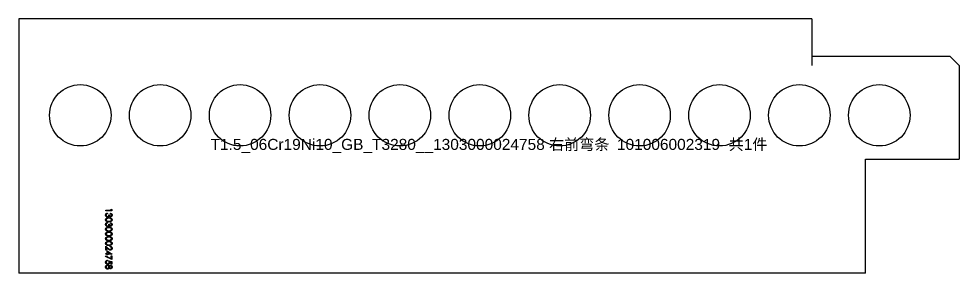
# Model space of a CAD drawing. Extents: x -16 to 22649, y -4599 to 814.
# Drawn here: x 207.1 to 513.1, y -2950.1 to -2867.1 of the extents above; entities that cross this region are included whole.
import ezdxf

# ---------------------------------------------------------------- set-up
doc = ezdxf.new("R2010")
doc.units = 0
doc.header["$MEASUREMENT"] = 0
doc.linetypes.add('CENTERX2', pattern=[20.32, 12.7, -2.54, 2.54, -2.54])
doc.layers.get('0').update_dxf_attribs({"linetype": 'CONTINUOUS'})
for name, color, linetype in [('1', 6, 'CENTERX2'), ('S1', 7, 'CONTINUOUS'), ('SLD-0', 7, 'CONTINUOUS')]:
    doc.layers.add(name, color=color, linetype=linetype)
doc.styles.get("Standard").update_dxf_attribs({"font": 'arial.ttf'})

# ---------------------------------------------------------------- blocks, each defined once
blk = doc.blocks.new('1303000024758_右前弯条_1010060')
at = {"layer": '1', "color": 6, "linetype": 'CONTINUOUS', "flags": 128}
for points in [[(-122.7, -14.25), (-122.7, -14.62), (-122.7, -14.62), (-124.7, -14.62), (-124.7, -14.62), (-124.7, -14.44), (-124.7, -14.44), (-122.9, -14.44), (-122.9, -14.44), (-122.9, -14.14), (-122.9, -14.14), (-122.7, -14.25)], [(-123.16, -15.62), (-123.16, -15.44), (-123.16, -15.44), (-123.1, -15.46), (-123.04, -15.48), (-122.99, -15.5), (-122.94, -15.53), (-122.9, -15.56), (-122.85, -15.59), (-122.82, -15.62), (-122.78, -15.66), (-122.75, -15.7), (-122.72, -15.74), (-122.7, -15.79), (-122.68, -15.84), (-122.67, -15.88), (-122.66, -15.93), (-122.65, -15.99), (-122.65, -16.04), (-122.65, -16.04), (-122.65, -16.12), (-122.67, -16.19), (-122.69, -16.27), (-122.72, -16.34), (-122.76, -16.4), (-122.8, -16.46), (-122.86, -16.51), (-122.91, -16.55), (-122.97, -16.58), (-123.04, -16.6), (-123.1, -16.62), (-123.17, -16.62), (-123.17, -16.62), (-123.23, -16.62), (-123.29, -16.61), (-123.35, -16.59), (-123.4, -16.57), (-123.45, -16.53), (-123.5, -16.49), (-123.54, -16.44), (-123.58, -16.39), (-123.58, -16.39), (-123.61, -16.45), (-123.65, -16.51), (-123.7, -16.56), (-123.75, -16.61), (-123.75, -16.61), (-123.79, -16.63), (-123.83, -16.66), (-123.87, -16.68), (-123.92, -16.7), (-123.96, -16.71), (-124.01, -16.72), (-124.06, -16.72), (-124.11, -16.73), (-124.11, -16.73), (-124.19, -16.72), (-124.27, -16.7), (-124.35, -16.67), (-124.43, -16.63), (-124.5, -16.59), (-124.56, -16.53), (-124.62, -16.46), (-124.67, -16.39), (-124.7, -16.31), (-124.73, -16.22), (-124.75, -16.13), (-124.75, -16.03), (-124.75, -16.03), (-124.75, -15.97), (-124.74, -15.91), (-124.73, -15.85), (-124.71, -15.79), (-124.69, -15.74), (-124.67, -15.69), (-124.64, -15.64), (-124.6, -15.6), (-124.56, -15.55), (-124.52, -15.52), (-124.47, -15.48), (-124.42, -15.45), (-124.36, -15.42), (-124.3, -15.4), (-124.23, -15.38), (-124.16, -15.37), (-124.16, -15.37), (-124.16, -15.55), (-124.16, -15.55), (-124.21, -15.56), (-124.25, -15.58), (-124.29, -15.59), (-124.33, -15.61), (-124.36, -15.63), (-124.39, -15.66), (-124.41, -15.68), (-124.44, -15.7), (-124.44, -15.7), (-124.46, -15.74), (-124.48, -15.77), (-124.5, -15.81), (-124.52, -15.85), (-124.53, -15.9), (-124.54, -15.94), (-124.54, -15.99), (-124.55, -16.04), (-124.55, -16.04), (-124.54, -16.09), (-124.54, -16.15), (-124.53, -16.2), (-124.51, -16.25), (-124.5, -16.29), (-124.47, -16.33), (-124.45, -16.37), (-124.42, -16.41), (-124.39, -16.44), (-124.35, -16.47), (-124.32, -16.49), (-124.28, -16.51), (-124.24, -16.53), (-124.2, -16.54), (-124.16, -16.54), (-124.12, -16.55), (-124.12, -16.55), (-124.07, -16.54), (-124.01, -16.53), (-123.96, -16.51), (-123.91, -16.48), (-123.86, -16.44), (-123.82, -16.4), (-123.79, -16.35), (-123.76, -16.29), (-123.75, -16.26), (-123.74, -16.23), (-123.73, -16.19), (-123.72, -16.14), (-123.71, -16.1), (-123.71, -16.05), (-123.7, -15.99), (-123.7, -15.93), (-123.7, -15.93), (-123.49, -15.93), (-123.49, -15.93), (-123.49, -16.01), (-123.48, -16.08), (-123.47, -16.14), (-123.45, -16.21), (-123.42, -16.27), (-123.39, -16.31), (-123.36, -16.36), (-123.33, -16.39), (-123.29, -16.41), (-123.25, -16.43), (-123.21, -16.44), (-123.17, -16.44), (-123.17, -16.44), (-123.14, -16.44), (-123.11, -16.44), (-123.08, -16.43), (-123.05, -16.42), (-123.02, -16.4), (-122.99, -16.38), (-122.97, -16.36), (-122.95, -16.33), (-122.92, -16.3), (-122.91, -16.27), (-122.89, -16.24), (-122.88, -16.2), (-122.87, -16.16), (-122.86, -16.13), (-122.85, -16.08), (-122.85, -16.04), (-122.85, -16.04), (-122.86, -15.97), (-122.87, -15.91), (-122.89, -15.85), (-122.92, -15.8), (-122.94, -15.77), (-122.96, -15.75), (-122.99, -15.73), (-123.02, -15.7), (-123.05, -15.68), (-123.08, -15.66), (-123.12, -15.64), (-123.16, -15.62)], [(-123.7, -16.91), (-123.6, -16.91), (-123.51, -16.91), (-123.43, -16.92), (-123.35, -16.93), (-123.27, -16.94), (-123.21, -16.95), (-123.14, -16.97), (-123.09, -16.99), (-123.03, -17.01), (-122.99, -17.04), (-122.94, -17.06), (-122.9, -17.09), (-122.86, -17.12), (-122.82, -17.16), (-122.79, -17.19), (-122.76, -17.23), (-122.73, -17.27), (-122.71, -17.31), (-122.69, -17.35), (-122.68, -17.39), (-122.66, -17.44), (-122.65, -17.48), (-122.65, -17.53), (-122.65, -17.57), (-122.65, -17.57), (-122.65, -17.62), (-122.65, -17.67), (-122.66, -17.71), (-122.68, -17.76), (-122.69, -17.8), (-122.71, -17.84), (-122.73, -17.89), (-122.76, -17.92), (-122.79, -17.96), (-122.82, -18), (-122.86, -18.03), (-122.9, -18.07), (-122.94, -18.1), (-122.99, -18.12), (-123.04, -18.15), (-123.1, -18.17), (-123.16, -18.19), (-123.22, -18.21), (-123.29, -18.23), (-123.36, -18.24), (-123.44, -18.25), (-123.52, -18.26), (-123.61, -18.26), (-123.7, -18.26), (-123.7, -18.26), (-123.79, -18.26), (-123.88, -18.26), (-123.96, -18.25), (-124.04, -18.24), (-124.11, -18.23), (-124.18, -18.21), (-124.24, -18.2), (-124.3, -18.17), (-124.35, -18.15), (-124.4, -18.13), (-124.45, -18.1), (-124.5, -18.07), (-124.54, -18.04), (-124.57, -18), (-124.61, -17.96), (-124.64, -17.93), (-124.66, -17.89), (-124.69, -17.84), (-124.71, -17.8), (-124.72, -17.76), (-124.73, -17.71), (-124.74, -17.67), (-124.75, -17.62), (-124.75, -17.57), (-124.75, -17.57), (-124.75, -17.53), (-124.74, -17.48), (-124.73, -17.44), (-124.72, -17.39), (-124.71, -17.35), (-124.69, -17.31), (-124.67, -17.27), (-124.64, -17.23), (-124.61, -17.19), (-124.58, -17.16), (-124.54, -17.13), (-124.5, -17.09), (-124.46, -17.07), (-124.41, -17.04), (-124.36, -17.01), (-124.31, -16.99), (-124.25, -16.97), (-124.19, -16.95), (-124.12, -16.94), (-124.05, -16.93), (-123.97, -16.92), (-123.89, -16.91), (-123.8, -16.91), (-123.7, -16.91)], [(-123.7, -17.09), (-123.78, -17.09), (-123.85, -17.09), (-123.93, -17.09), (-123.99, -17.1), (-124.05, -17.11), (-124.11, -17.12), (-124.16, -17.13), (-124.2, -17.15), (-124.24, -17.16), (-124.28, -17.18), (-124.32, -17.2), (-124.35, -17.22), (-124.38, -17.25), (-124.41, -17.27), (-124.43, -17.3), (-124.46, -17.33), (-124.5, -17.39), (-124.52, -17.45), (-124.54, -17.51), (-124.55, -17.58), (-124.55, -17.58), (-124.54, -17.65), (-124.52, -17.71), (-124.5, -17.77), (-124.46, -17.83), (-124.44, -17.86), (-124.41, -17.89), (-124.38, -17.91), (-124.35, -17.93), (-124.32, -17.96), (-124.28, -17.98), (-124.24, -17.99), (-124.2, -18.01), (-124.2, -18.01), (-124.15, -18.03), (-124.09, -18.04), (-124.03, -18.06), (-123.97, -18.07), (-123.91, -18.07), (-123.84, -18.08), (-123.77, -18.08), (-123.7, -18.09), (-123.7, -18.09), (-123.63, -18.08), (-123.56, -18.08), (-123.49, -18.08), (-123.43, -18.07), (-123.37, -18.06), (-123.32, -18.05), (-123.26, -18.03), (-123.22, -18.02), (-123.17, -18), (-123.13, -17.98), (-123.09, -17.96), (-123.05, -17.94), (-123.02, -17.91), (-122.99, -17.89), (-122.96, -17.86), (-122.94, -17.83), (-122.9, -17.77), (-122.87, -17.71), (-122.86, -17.65), (-122.85, -17.58), (-122.85, -17.58), (-122.86, -17.51), (-122.87, -17.45), (-122.9, -17.39), (-122.94, -17.33), (-122.96, -17.3), (-122.99, -17.27), (-123.02, -17.25), (-123.05, -17.22), (-123.08, -17.2), (-123.12, -17.18), (-123.16, -17.16), (-123.2, -17.15), (-123.24, -17.13), (-123.29, -17.12), (-123.35, -17.11), (-123.41, -17.1), (-123.47, -17.09), (-123.54, -17.09), (-123.62, -17.09), (-123.7, -17.09)], [(-123.16, -18.7), (-123.16, -18.52), (-123.16, -18.52), (-123.1, -18.54), (-123.04, -18.56), (-122.99, -18.58), (-122.94, -18.6), (-122.9, -18.63), (-122.85, -18.66), (-122.82, -18.7), (-122.78, -18.74), (-122.75, -18.78), (-122.72, -18.82), (-122.7, -18.87), (-122.68, -18.91), (-122.67, -18.96), (-122.66, -19.01), (-122.65, -19.06), (-122.65, -19.12), (-122.65, -19.12), (-122.65, -19.19), (-122.67, -19.27), (-122.69, -19.34), (-122.72, -19.41), (-122.76, -19.48), (-122.8, -19.53), (-122.86, -19.58), (-122.91, -19.63), (-122.97, -19.66), (-123.04, -19.68), (-123.1, -19.7), (-123.17, -19.7), (-123.17, -19.7), (-123.23, -19.7), (-123.29, -19.69), (-123.35, -19.67), (-123.4, -19.64), (-123.45, -19.61), (-123.5, -19.57), (-123.54, -19.52), (-123.58, -19.47), (-123.58, -19.47), (-123.61, -19.53), (-123.65, -19.59), (-123.7, -19.64), (-123.75, -19.68), (-123.75, -19.68), (-123.79, -19.71), (-123.83, -19.74), (-123.87, -19.76), (-123.92, -19.77), (-123.96, -19.79), (-124.01, -19.8), (-124.06, -19.8), (-124.11, -19.8), (-124.11, -19.8), (-124.19, -19.8), (-124.27, -19.78), (-124.35, -19.75), (-124.43, -19.71), (-124.5, -19.66), (-124.56, -19.6), (-124.62, -19.54), (-124.67, -19.46), (-124.7, -19.38), (-124.73, -19.3), (-124.75, -19.21), (-124.75, -19.11), (-124.75, -19.11), (-124.75, -19.05), (-124.74, -18.99), (-124.73, -18.93), (-124.71, -18.87), (-124.69, -18.82), (-124.67, -18.77), (-124.64, -18.72), (-124.6, -18.67), (-124.56, -18.63), (-124.52, -18.59), (-124.47, -18.56), (-124.42, -18.53), (-124.36, -18.5), (-124.3, -18.48), (-124.23, -18.46), (-124.16, -18.44), (-124.16, -18.44), (-124.16, -18.62), (-124.16, -18.62), (-124.21, -18.64), (-124.25, -18.65), (-124.29, -18.67), (-124.33, -18.69), (-124.36, -18.71), (-124.39, -18.73), (-124.41, -18.76), (-124.44, -18.78), (-124.44, -18.78), (-124.46, -18.81), (-124.48, -18.85), (-124.5, -18.89), (-124.52, -18.93), (-124.53, -18.97), (-124.54, -19.02), (-124.54, -19.06), (-124.55, -19.11), (-124.55, -19.11), (-124.54, -19.17), (-124.54, -19.22), (-124.53, -19.27), (-124.51, -19.32), (-124.5, -19.37), (-124.47, -19.41), (-124.45, -19.45), (-124.42, -19.48), (-124.39, -19.52), (-124.35, -19.55), (-124.32, -19.57), (-124.28, -19.59), (-124.24, -19.6), (-124.2, -19.61), (-124.16, -19.62), (-124.12, -19.62), (-124.12, -19.62), (-124.07, -19.62), (-124.01, -19.61), (-123.96, -19.58), (-123.91, -19.55), (-123.86, -19.52), (-123.82, -19.47), (-123.79, -19.42), (-123.76, -19.37), (-123.75, -19.34), (-123.74, -19.3), (-123.73, -19.26), (-123.72, -19.22), (-123.71, -19.17), (-123.71, -19.12), (-123.7, -19.07), (-123.7, -19.01), (-123.7, -19.01), (-123.49, -19.01), (-123.49, -19.01), (-123.49, -19.08), (-123.48, -19.15), (-123.47, -19.22), (-123.45, -19.28), (-123.42, -19.34), (-123.39, -19.39), (-123.36, -19.43), (-123.33, -19.46), (-123.29, -19.49), (-123.25, -19.51), (-123.21, -19.52), (-123.17, -19.52), (-123.17, -19.52), (-123.14, -19.52), (-123.11, -19.51), (-123.08, -19.51), (-123.05, -19.49), (-123.02, -19.48), (-122.99, -19.46), (-122.97, -19.43), (-122.95, -19.41), (-122.92, -19.38), (-122.91, -19.35), (-122.89, -19.31), (-122.88, -19.28), (-122.87, -19.24), (-122.86, -19.2), (-122.85, -19.16), (-122.85, -19.12), (-122.85, -19.12), (-122.86, -19.05), (-122.87, -18.99), (-122.89, -18.93), (-122.92, -18.87), (-122.94, -18.85), (-122.96, -18.83), (-122.99, -18.8), (-123.02, -18.78), (-123.05, -18.76), (-123.08, -18.74), (-123.12, -18.72), (-123.16, -18.7)], [(-123.7, -19.98), (-123.6, -19.98), (-123.51, -19.99), (-123.43, -19.99), (-123.35, -20), (-123.27, -20.02), (-123.21, -20.03), (-123.14, -20.05), (-123.09, -20.07), (-123.03, -20.09), (-122.99, -20.11), (-122.94, -20.14), (-122.9, -20.17), (-122.86, -20.2), (-122.82, -20.23), (-122.79, -20.27), (-122.76, -20.31), (-122.73, -20.35), (-122.71, -20.39), (-122.69, -20.43), (-122.68, -20.47), (-122.66, -20.51), (-122.65, -20.56), (-122.65, -20.6), (-122.65, -20.65), (-122.65, -20.65), (-122.65, -20.7), (-122.65, -20.75), (-122.66, -20.79), (-122.68, -20.84), (-122.69, -20.88), (-122.71, -20.92), (-122.73, -20.96), (-122.76, -21), (-122.79, -21.04), (-122.82, -21.08), (-122.86, -21.11), (-122.9, -21.14), (-122.94, -21.17), (-122.99, -21.2), (-123.04, -21.23), (-123.1, -21.25), (-123.16, -21.27), (-123.22, -21.29), (-123.29, -21.31), (-123.36, -21.32), (-123.44, -21.33), (-123.52, -21.34), (-123.61, -21.34), (-123.7, -21.34), (-123.7, -21.34), (-123.79, -21.34), (-123.88, -21.34), (-123.96, -21.33), (-124.04, -21.32), (-124.11, -21.31), (-124.18, -21.29), (-124.24, -21.27), (-124.3, -21.25), (-124.35, -21.23), (-124.4, -21.2), (-124.45, -21.17), (-124.5, -21.14), (-124.54, -21.11), (-124.57, -21.08), (-124.61, -21.04), (-124.64, -21), (-124.66, -20.96), (-124.69, -20.92), (-124.71, -20.88), (-124.72, -20.84), (-124.73, -20.79), (-124.74, -20.75), (-124.75, -20.7), (-124.75, -20.65), (-124.75, -20.65), (-124.75, -20.6), (-124.74, -20.56), (-124.73, -20.51), (-124.72, -20.47), (-124.71, -20.43), (-124.69, -20.39), (-124.67, -20.35), (-124.64, -20.31), (-124.61, -20.27), (-124.58, -20.24), (-124.54, -20.2), (-124.5, -20.17), (-124.46, -20.14), (-124.41, -20.12), (-124.36, -20.09), (-124.31, -20.07), (-124.25, -20.05), (-124.19, -20.03), (-124.12, -20.02), (-124.05, -20), (-123.97, -19.99), (-123.89, -19.99), (-123.8, -19.98), (-123.7, -19.98)], [(-123.7, -20.16), (-123.78, -20.16), (-123.85, -20.17), (-123.93, -20.17), (-123.99, -20.18), (-124.05, -20.19), (-124.11, -20.2), (-124.16, -20.21), (-124.2, -20.22), (-124.24, -20.24), (-124.28, -20.26), (-124.32, -20.28), (-124.35, -20.3), (-124.38, -20.32), (-124.41, -20.35), (-124.43, -20.38), (-124.46, -20.4), (-124.5, -20.47), (-124.52, -20.53), (-124.54, -20.59), (-124.55, -20.66), (-124.55, -20.66), (-124.54, -20.72), (-124.52, -20.79), (-124.5, -20.85), (-124.46, -20.91), (-124.44, -20.94), (-124.41, -20.96), (-124.38, -20.99), (-124.35, -21.01), (-124.32, -21.03), (-124.28, -21.05), (-124.24, -21.07), (-124.2, -21.09), (-124.2, -21.09), (-124.15, -21.1), (-124.09, -21.12), (-124.03, -21.13), (-123.97, -21.14), (-123.91, -21.15), (-123.84, -21.16), (-123.77, -21.16), (-123.7, -21.16), (-123.7, -21.16), (-123.63, -21.16), (-123.56, -21.16), (-123.49, -21.15), (-123.43, -21.15), (-123.37, -21.14), (-123.32, -21.12), (-123.26, -21.11), (-123.22, -21.09), (-123.17, -21.08), (-123.13, -21.06), (-123.09, -21.04), (-123.05, -21.01), (-123.02, -20.99), (-122.99, -20.96), (-122.96, -20.94), (-122.94, -20.91), (-122.9, -20.85), (-122.87, -20.79), (-122.86, -20.72), (-122.85, -20.66), (-122.85, -20.66), (-122.86, -20.59), (-122.87, -20.53), (-122.9, -20.46), (-122.94, -20.4), (-122.96, -20.38), (-122.99, -20.35), (-123.02, -20.32), (-123.05, -20.3), (-123.08, -20.28), (-123.12, -20.26), (-123.16, -20.24), (-123.2, -20.22), (-123.24, -20.21), (-123.29, -20.2), (-123.35, -20.19), (-123.41, -20.18), (-123.47, -20.17), (-123.54, -20.17), (-123.62, -20.16), (-123.7, -20.16)], [(-123.7, -21.52), (-123.6, -21.52), (-123.51, -21.53), (-123.43, -21.53), (-123.35, -21.54), (-123.27, -21.55), (-123.21, -21.57), (-123.14, -21.59), (-123.09, -21.61), (-123.03, -21.63), (-122.99, -21.65), (-122.94, -21.68), (-122.9, -21.71), (-122.86, -21.74), (-122.82, -21.77), (-122.79, -21.81), (-122.76, -21.84), (-122.73, -21.88), (-122.71, -21.92), (-122.69, -21.97), (-122.68, -22.01), (-122.66, -22.05), (-122.65, -22.1), (-122.65, -22.14), (-122.65, -22.19), (-122.65, -22.19), (-122.65, -22.24), (-122.65, -22.28), (-122.66, -22.33), (-122.68, -22.37), (-122.69, -22.42), (-122.71, -22.46), (-122.73, -22.5), (-122.76, -22.54), (-122.79, -22.58), (-122.82, -22.61), (-122.86, -22.65), (-122.9, -22.68), (-122.94, -22.71), (-122.99, -22.74), (-123.04, -22.76), (-123.1, -22.79), (-123.16, -22.81), (-123.22, -22.83), (-123.29, -22.84), (-123.36, -22.86), (-123.44, -22.87), (-123.52, -22.87), (-123.61, -22.88), (-123.7, -22.88), (-123.7, -22.88), (-123.79, -22.88), (-123.88, -22.87), (-123.96, -22.87), (-124.04, -22.86), (-124.11, -22.84), (-124.18, -22.83), (-124.24, -22.81), (-124.3, -22.79), (-124.35, -22.77), (-124.4, -22.74), (-124.45, -22.71), (-124.5, -22.68), (-124.54, -22.65), (-124.57, -22.62), (-124.61, -22.58), (-124.64, -22.54), (-124.66, -22.5), (-124.69, -22.46), (-124.71, -22.42), (-124.72, -22.37), (-124.73, -22.33), (-124.74, -22.28), (-124.75, -22.24), (-124.75, -22.19), (-124.75, -22.19), (-124.75, -22.14), (-124.74, -22.1), (-124.73, -22.05), (-124.72, -22.01), (-124.71, -21.97), (-124.69, -21.92), (-124.67, -21.88), (-124.64, -21.85), (-124.61, -21.81), (-124.58, -21.77), (-124.54, -21.74), (-124.5, -21.71), (-124.46, -21.68), (-124.41, -21.65), (-124.36, -21.63), (-124.31, -21.61), (-124.25, -21.59), (-124.19, -21.57), (-124.12, -21.55), (-124.05, -21.54), (-123.97, -21.53), (-123.89, -21.53), (-123.8, -21.52), (-123.7, -21.52)], [(-123.7, -23.06), (-123.6, -23.06), (-123.51, -23.06), (-123.43, -23.07), (-123.35, -23.08), (-123.27, -23.09), (-123.21, -23.11), (-123.14, -23.12), (-123.09, -23.14), (-123.03, -23.17), (-122.99, -23.19), (-122.94, -23.22), (-122.9, -23.25), (-122.86, -23.28), (-122.82, -23.31), (-122.79, -23.35), (-122.76, -23.38), (-122.73, -23.42), (-122.71, -23.46), (-122.69, -23.5), (-122.68, -23.55), (-122.66, -23.59), (-122.65, -23.64), (-122.65, -23.68), (-122.65, -23.73), (-122.65, -23.73), (-122.65, -23.78), (-122.65, -23.82), (-122.66, -23.87), (-122.68, -23.91), (-122.69, -23.96), (-122.71, -24), (-122.73, -24.04), (-122.76, -24.08), (-122.79, -24.12), (-122.82, -24.15), (-122.86, -24.19), (-122.9, -24.22), (-122.94, -24.25), (-122.99, -24.28), (-123.04, -24.3), (-123.1, -24.33), (-123.16, -24.35), (-123.22, -24.37), (-123.29, -24.38), (-123.36, -24.4), (-123.44, -24.41), (-123.52, -24.41), (-123.61, -24.42), (-123.7, -24.42), (-123.7, -24.42), (-123.79, -24.42), (-123.88, -24.41), (-123.96, -24.41), (-124.04, -24.4), (-124.11, -24.38), (-124.18, -24.37), (-124.24, -24.35), (-124.3, -24.33), (-124.35, -24.3), (-124.4, -24.28), (-124.45, -24.25), (-124.5, -24.22), (-124.54, -24.19), (-124.57, -24.15), (-124.61, -24.12), (-124.64, -24.08), (-124.66, -24.04), (-124.69, -24), (-124.71, -23.96), (-124.72, -23.91), (-124.73, -23.87), (-124.74, -23.82), (-124.75, -23.78), (-124.75, -23.73), (-124.75, -23.73), (-124.75, -23.68), (-124.74, -23.64), (-124.73, -23.59), (-124.72, -23.55), (-124.71, -23.5), (-124.69, -23.46), (-124.67, -23.42), (-124.64, -23.38), (-124.61, -23.35), (-124.58, -23.31), (-124.54, -23.28), (-124.5, -23.25), (-124.46, -23.22), (-124.41, -23.19), (-124.36, -23.17), (-124.31, -23.15), (-124.25, -23.13), (-124.19, -23.11), (-124.12, -23.09), (-124.05, -23.08), (-123.97, -23.07), (-123.89, -23.06), (-123.8, -23.06), (-123.7, -23.06)], [(-123.7, -21.7), (-123.78, -21.7), (-123.85, -21.7), (-123.93, -21.71), (-123.99, -21.72), (-124.05, -21.72), (-124.11, -21.74), (-124.16, -21.75), (-124.2, -21.76), (-124.24, -21.78), (-124.28, -21.8), (-124.32, -21.82), (-124.35, -21.84), (-124.38, -21.86), (-124.41, -21.89), (-124.43, -21.91), (-124.46, -21.94), (-124.5, -22), (-124.52, -22.07), (-124.54, -22.13), (-124.55, -22.2), (-124.55, -22.2), (-124.54, -22.26), (-124.52, -22.33), (-124.5, -22.39), (-124.46, -22.45), (-124.44, -22.48), (-124.41, -22.5), (-124.38, -22.53), (-124.35, -22.55), (-124.32, -22.57), (-124.28, -22.59), (-124.24, -22.61), (-124.2, -22.62), (-124.2, -22.62), (-124.15, -22.64), (-124.09, -22.66), (-124.03, -22.67), (-123.97, -22.68), (-123.91, -22.69), (-123.84, -22.7), (-123.77, -22.7), (-123.7, -22.7), (-123.7, -22.7), (-123.63, -22.7), (-123.56, -22.7), (-123.49, -22.69), (-123.43, -22.68), (-123.37, -22.67), (-123.32, -22.66), (-123.26, -22.65), (-123.22, -22.63), (-123.17, -22.62), (-123.13, -22.6), (-123.09, -22.58), (-123.05, -22.55), (-123.02, -22.53), (-122.99, -22.5), (-122.96, -22.48), (-122.94, -22.45), (-122.9, -22.39), (-122.87, -22.32), (-122.86, -22.26), (-122.85, -22.2), (-122.85, -22.2), (-122.86, -22.13), (-122.87, -22.07), (-122.9, -22), (-122.94, -21.94), (-122.96, -21.91), (-122.99, -21.89), (-123.02, -21.86), (-123.05, -21.84), (-123.08, -21.82), (-123.12, -21.8), (-123.16, -21.78), (-123.2, -21.76), (-123.24, -21.75), (-123.29, -21.74), (-123.35, -21.72), (-123.41, -21.72), (-123.47, -21.71), (-123.54, -21.7), (-123.62, -21.7), (-123.7, -21.7)], [(-123.7, -23.24), (-123.78, -23.24), (-123.85, -23.24), (-123.93, -23.25), (-123.99, -23.25), (-124.05, -23.26), (-124.11, -23.27), (-124.16, -23.29), (-124.2, -23.3), (-124.24, -23.32), (-124.28, -23.33), (-124.32, -23.35), (-124.35, -23.38), (-124.38, -23.4), (-124.41, -23.42), (-124.43, -23.45), (-124.46, -23.48), (-124.5, -23.54), (-124.52, -23.6), (-124.54, -23.67), (-124.55, -23.73), (-124.55, -23.73), (-124.54, -23.8), (-124.52, -23.86), (-124.5, -23.93), (-124.46, -23.99), (-124.44, -24.01), (-124.41, -24.04), (-124.38, -24.07), (-124.35, -24.09), (-124.32, -24.11), (-124.28, -24.13), (-124.24, -24.15), (-124.2, -24.16), (-124.2, -24.16), (-124.15, -24.18), (-124.09, -24.2), (-124.03, -24.21), (-123.97, -24.22), (-123.91, -24.23), (-123.84, -24.23), (-123.77, -24.24), (-123.7, -24.24), (-123.7, -24.24), (-123.63, -24.24), (-123.56, -24.24), (-123.49, -24.23), (-123.43, -24.22), (-123.37, -24.21), (-123.32, -24.2), (-123.26, -24.19), (-123.22, -24.17), (-123.17, -24.15), (-123.13, -24.13), (-123.09, -24.11), (-123.05, -24.09), (-123.02, -24.07), (-122.99, -24.04), (-122.96, -24.01), (-122.94, -23.99), (-122.9, -23.92), (-122.87, -23.86), (-122.86, -23.8), (-122.85, -23.73), (-122.85, -23.73), (-122.86, -23.67), (-122.87, -23.6), (-122.9, -23.54), (-122.94, -23.48), (-122.96, -23.45), (-122.99, -23.43), (-123.02, -23.4), (-123.05, -23.38), (-123.08, -23.36), (-123.12, -23.34), (-123.16, -23.32), (-123.2, -23.3), (-123.24, -23.29), (-123.29, -23.27), (-123.35, -23.26), (-123.41, -23.25), (-123.47, -23.25), (-123.54, -23.24), (-123.62, -23.24), (-123.7, -23.24)], [(-123.7, -24.6), (-123.6, -24.6), (-123.51, -24.6), (-123.43, -24.61), (-123.35, -24.62), (-123.27, -24.63), (-123.21, -24.65), (-123.14, -24.66), (-123.09, -24.68), (-123.03, -24.7), (-122.99, -24.73), (-122.94, -24.76), (-122.9, -24.78), (-122.86, -24.82), (-122.82, -24.85), (-122.79, -24.88), (-122.76, -24.92), (-122.73, -24.96), (-122.71, -25), (-122.69, -25.04), (-122.68, -25.09), (-122.66, -25.13), (-122.65, -25.17), (-122.65, -25.22), (-122.65, -25.27), (-122.65, -25.27), (-122.65, -25.31), (-122.65, -25.36), (-122.66, -25.41), (-122.68, -25.45), (-122.69, -25.49), (-122.71, -25.54), (-122.73, -25.58), (-122.76, -25.62), (-122.79, -25.66), (-122.82, -25.69), (-122.86, -25.73), (-122.9, -25.76), (-122.94, -25.79), (-122.99, -25.82), (-123.04, -25.84), (-123.1, -25.87), (-123.16, -25.89), (-123.22, -25.91), (-123.29, -25.92), (-123.36, -25.93), (-123.44, -25.94), (-123.52, -25.95), (-123.61, -25.96), (-123.7, -25.96), (-123.7, -25.96), (-123.79, -25.96), (-123.88, -25.95), (-123.96, -25.94), (-124.04, -25.93), (-124.11, -25.92), (-124.18, -25.91), (-124.24, -25.89), (-124.3, -25.87), (-124.35, -25.84), (-124.4, -25.82), (-124.45, -25.79), (-124.5, -25.76), (-124.54, -25.73), (-124.57, -25.69), (-124.61, -25.66), (-124.64, -25.62), (-124.66, -25.58), (-124.69, -25.54), (-124.71, -25.49), (-124.72, -25.45), (-124.73, -25.41), (-124.74, -25.36), (-124.75, -25.31), (-124.75, -25.27), (-124.75, -25.27), (-124.75, -25.22), (-124.74, -25.17), (-124.73, -25.13), (-124.72, -25.09), (-124.71, -25.04), (-124.69, -25), (-124.67, -24.96), (-124.64, -24.92), (-124.61, -24.89), (-124.58, -24.85), (-124.54, -24.82), (-124.5, -24.79), (-124.46, -24.76), (-124.41, -24.73), (-124.36, -24.71), (-124.31, -24.68), (-124.25, -24.66), (-124.19, -24.65), (-124.12, -24.63), (-124.05, -24.62), (-123.97, -24.61), (-123.89, -24.6), (-123.8, -24.6), (-123.7, -24.6)], [(-123.31, -26.39), (-123.31, -26.21), (-123.31, -26.21), (-123.24, -26.22), (-123.18, -26.23), (-123.11, -26.24), (-123.05, -26.27), (-122.99, -26.29), (-122.94, -26.33), (-122.88, -26.36), (-122.84, -26.41), (-122.79, -26.45), (-122.75, -26.51), (-122.72, -26.56), (-122.69, -26.61), (-122.67, -26.67), (-122.66, -26.73), (-122.65, -26.8), (-122.65, -26.87), (-122.65, -26.87), (-122.65, -26.93), (-122.66, -26.99), (-122.67, -27.05), (-122.69, -27.11), (-122.72, -27.16), (-122.75, -27.21), (-122.78, -27.26), (-122.83, -27.3), (-122.87, -27.34), (-122.92, -27.38), (-122.97, -27.4), (-123.02, -27.43), (-123.07, -27.45), (-123.13, -27.46), (-123.18, -27.47), (-123.24, -27.47), (-123.24, -27.47), (-123.33, -27.46), (-123.41, -27.45), (-123.48, -27.42), (-123.56, -27.39), (-123.6, -27.36), (-123.64, -27.34), (-123.69, -27.3), (-123.73, -27.27), (-123.79, -27.22), (-123.84, -27.17), (-123.9, -27.12), (-123.96, -27.07), (-123.96, -27.07), (-124.49, -26.56), (-124.49, -26.56), (-124.49, -27.5), (-124.49, -27.5), (-124.7, -27.5), (-124.7, -27.5), (-124.7, -26.14), (-124.7, -26.14), (-123.87, -26.91), (-123.87, -26.91), (-123.81, -26.97), (-123.76, -27.02), (-123.71, -27.07), (-123.66, -27.11), (-123.61, -27.14), (-123.58, -27.17), (-123.54, -27.2), (-123.51, -27.22), (-123.45, -27.25), (-123.39, -27.27), (-123.32, -27.29), (-123.26, -27.29), (-123.26, -27.29), (-123.22, -27.29), (-123.18, -27.28), (-123.14, -27.27), (-123.1, -27.26), (-123.07, -27.24), (-123.04, -27.22), (-123, -27.19), (-122.97, -27.16), (-122.94, -27.13), (-122.92, -27.1), (-122.9, -27.06), (-122.88, -27.02), (-122.87, -26.99), (-122.86, -26.94), (-122.86, -26.9), (-122.85, -26.86), (-122.85, -26.86), (-122.86, -26.81), (-122.86, -26.76), (-122.87, -26.72), (-122.88, -26.68), (-122.9, -26.64), (-122.92, -26.61), (-122.95, -26.57), (-122.97, -26.54), (-123.01, -26.51), (-123.04, -26.48), (-123.08, -26.46), (-123.12, -26.44), (-123.16, -26.42), (-123.21, -26.41), (-123.26, -26.4), (-123.31, -26.39)], [(-123.7, -24.78), (-123.78, -24.78), (-123.85, -24.78), (-123.93, -24.79), (-123.99, -24.79), (-124.05, -24.8), (-124.11, -24.81), (-124.16, -24.82), (-124.2, -24.84), (-124.24, -24.86), (-124.28, -24.87), (-124.32, -24.89), (-124.35, -24.91), (-124.38, -24.94), (-124.41, -24.96), (-124.43, -24.99), (-124.46, -25.02), (-124.5, -25.08), (-124.52, -25.14), (-124.54, -25.21), (-124.55, -25.27), (-124.55, -25.27), (-124.54, -25.34), (-124.52, -25.4), (-124.5, -25.46), (-124.46, -25.52), (-124.44, -25.55), (-124.41, -25.58), (-124.38, -25.6), (-124.35, -25.63), (-124.32, -25.65), (-124.28, -25.67), (-124.24, -25.69), (-124.2, -25.7), (-124.2, -25.7), (-124.15, -25.72), (-124.09, -25.74), (-124.03, -25.75), (-123.97, -25.76), (-123.91, -25.77), (-123.84, -25.77), (-123.77, -25.78), (-123.7, -25.78), (-123.7, -25.78), (-123.63, -25.78), (-123.56, -25.77), (-123.49, -25.77), (-123.43, -25.76), (-123.37, -25.75), (-123.32, -25.74), (-123.26, -25.73), (-123.22, -25.71), (-123.17, -25.69), (-123.13, -25.67), (-123.09, -25.65), (-123.05, -25.63), (-123.02, -25.61), (-122.99, -25.58), (-122.96, -25.55), (-122.94, -25.52), (-122.9, -25.46), (-122.87, -25.4), (-122.86, -25.34), (-122.85, -25.27), (-122.85, -25.27), (-122.86, -25.21), (-122.87, -25.14), (-122.9, -25.08), (-122.94, -25.02), (-122.96, -24.99), (-122.99, -24.96), (-123.02, -24.94), (-123.05, -24.92), (-123.08, -24.89), (-123.12, -24.87), (-123.16, -24.86), (-123.2, -24.84), (-123.24, -24.82), (-123.29, -24.81), (-123.35, -24.8), (-123.41, -24.79), (-123.47, -24.79), (-123.54, -24.78), (-123.62, -24.78), (-123.7, -24.78)], [(-122.7, -29.34), (-122.7, -30.57), (-122.7, -30.57), (-124.75, -29.52), (-124.75, -29.52), (-124.67, -29.37), (-124.67, -29.37), (-122.9, -30.27), (-122.9, -30.27), (-122.9, -29.34), (-122.9, -29.34), (-122.7, -29.34)], [(-122.65, -28.77), (-122.65, -28.8), (-122.65, -28.8), (-124.03, -28.8), (-124.03, -28.8), (-124.03, -29.03), (-124.03, -29.03), (-124.24, -29.03), (-124.24, -29.03), (-124.24, -28.8), (-124.24, -28.8), (-124.7, -28.8), (-124.7, -28.8), (-124.7, -28.62), (-124.7, -28.62), (-124.24, -28.62), (-124.24, -28.62), (-124.24, -27.67), (-124.24, -27.67), (-122.65, -28.77)], [(-124.03, -28.62), (-123.16, -28.62), (-123.16, -28.62), (-124.03, -28.03), (-124.03, -28.03), (-124.03, -28.62)], [(-122.7, -32.01), (-122.9, -32.01), (-122.9, -32.01), (-122.9, -31.33), (-122.9, -31.33), (-123.43, -31.22), (-123.43, -31.22), (-123.41, -31.28), (-123.4, -31.34), (-123.39, -31.4), (-123.39, -31.46), (-123.39, -31.46), (-123.39, -31.52), (-123.4, -31.59), (-123.42, -31.65), (-123.44, -31.71), (-123.46, -31.76), (-123.49, -31.81), (-123.53, -31.86), (-123.58, -31.91), (-123.62, -31.95), (-123.67, -31.99), (-123.73, -32.02), (-123.78, -32.04), (-123.85, -32.06), (-123.91, -32.07), (-123.98, -32.08), (-124.05, -32.09), (-124.05, -32.09), (-124.09, -32.08), (-124.14, -32.08), (-124.19, -32.07), (-124.24, -32.06), (-124.28, -32.05), (-124.32, -32.03), (-124.37, -32.02), (-124.41, -31.99), (-124.45, -31.97), (-124.49, -31.94), (-124.52, -31.92), (-124.55, -31.89), (-124.59, -31.85), (-124.61, -31.82), (-124.64, -31.79), (-124.66, -31.75), (-124.68, -31.71), (-124.7, -31.67), (-124.72, -31.62), (-124.73, -31.58), (-124.74, -31.53), (-124.74, -31.49), (-124.75, -31.44), (-124.75, -31.39), (-124.75, -31.39), (-124.75, -31.33), (-124.74, -31.27), (-124.73, -31.22), (-124.71, -31.16), (-124.69, -31.11), (-124.66, -31.07), (-124.63, -31.02), (-124.59, -30.98), (-124.55, -30.94), (-124.51, -30.9), (-124.46, -30.87), (-124.41, -30.84), (-124.36, -30.82), (-124.31, -30.8), (-124.25, -30.79), (-124.19, -30.78), (-124.19, -30.78), (-124.19, -30.96), (-124.19, -30.96), (-124.24, -30.97), (-124.29, -30.99), (-124.34, -31.01), (-124.38, -31.04), (-124.42, -31.07), (-124.45, -31.11), (-124.48, -31.15), (-124.5, -31.19), (-124.52, -31.24), (-124.53, -31.29), (-124.54, -31.35), (-124.55, -31.4), (-124.55, -31.4), (-124.54, -31.45), (-124.54, -31.5), (-124.52, -31.55), (-124.51, -31.59), (-124.49, -31.64), (-124.46, -31.68), (-124.43, -31.72), (-124.4, -31.76), (-124.36, -31.79), (-124.32, -31.82), (-124.28, -31.85), (-124.24, -31.87), (-124.19, -31.88), (-124.14, -31.9), (-124.09, -31.9), (-124.04, -31.91), (-124.04, -31.91), (-123.99, -31.9), (-123.94, -31.9), (-123.9, -31.89), (-123.86, -31.87), (-123.82, -31.85), (-123.78, -31.83), (-123.75, -31.81), (-123.72, -31.77), (-123.69, -31.74), (-123.67, -31.7), (-123.64, -31.66), (-123.63, -31.62), (-123.61, -31.58), (-123.6, -31.53), (-123.6, -31.48), (-123.6, -31.42), (-123.6, -31.42), (-123.6, -31.38), (-123.6, -31.33), (-123.61, -31.28), (-123.62, -31.22), (-123.64, -31.17), (-123.65, -31.11), (-123.68, -31.05), (-123.7, -30.98), (-123.7, -30.98), (-122.7, -31.19), (-122.7, -31.19), (-122.7, -32.01)], [(-123.59, -33.26), (-123.61, -33.31), (-123.64, -33.36), (-123.67, -33.4), (-123.69, -33.44), (-123.72, -33.47), (-123.75, -33.5), (-123.79, -33.53), (-123.82, -33.56), (-123.85, -33.58), (-123.89, -33.6), (-123.92, -33.61), (-123.96, -33.63), (-124, -33.64), (-124.04, -33.64), (-124.08, -33.65), (-124.12, -33.65), (-124.12, -33.65), (-124.17, -33.65), (-124.23, -33.64), (-124.28, -33.63), (-124.34, -33.61), (-124.39, -33.59), (-124.44, -33.56), (-124.49, -33.53), (-124.53, -33.5), (-124.53, -33.5), (-124.58, -33.45), (-124.63, -33.4), (-124.66, -33.34), (-124.7, -33.27), (-124.72, -33.2), (-124.74, -33.13), (-124.75, -33.05), (-124.75, -32.97), (-124.75, -32.97), (-124.75, -32.89), (-124.74, -32.81), (-124.72, -32.74), (-124.7, -32.67), (-124.68, -32.61), (-124.64, -32.56), (-124.6, -32.51), (-124.56, -32.46), (-124.51, -32.42), (-124.46, -32.39), (-124.41, -32.36), (-124.36, -32.33), (-124.3, -32.31), (-124.25, -32.3), (-124.19, -32.29), (-124.13, -32.29), (-124.13, -32.29), (-124.09, -32.29), (-124.05, -32.3), (-124.01, -32.3), (-123.97, -32.31), (-123.93, -32.33), (-123.9, -32.34), (-123.86, -32.36), (-123.83, -32.38), (-123.79, -32.41), (-123.76, -32.44), (-123.73, -32.47), (-123.7, -32.51), (-123.67, -32.54), (-123.64, -32.59), (-123.61, -32.63), (-123.59, -32.68), (-123.59, -32.68), (-123.55, -32.62), (-123.5, -32.56), (-123.45, -32.51), (-123.4, -32.47), (-123.34, -32.43), (-123.28, -32.41), (-123.22, -32.4), (-123.16, -32.39), (-123.16, -32.39), (-123.1, -32.4), (-123.03, -32.41), (-122.97, -32.44), (-122.91, -32.47), (-122.85, -32.51), (-122.8, -32.56), (-122.76, -32.62), (-122.72, -32.68), (-122.69, -32.75), (-122.67, -32.83), (-122.65, -32.9), (-122.65, -32.98), (-122.65, -32.98), (-122.65, -33.06), (-122.67, -33.13), (-122.69, -33.2), (-122.72, -33.27), (-122.76, -33.33), (-122.8, -33.38), (-122.85, -33.43), (-122.91, -33.47), (-122.97, -33.5), (-123.04, -33.53), (-123.1, -33.54), (-123.17, -33.55), (-123.17, -33.55), (-123.23, -33.54), (-123.29, -33.53), (-123.35, -33.51), (-123.4, -33.48), (-123.46, -33.44), (-123.5, -33.39), (-123.55, -33.33), (-123.59, -33.26)], [(-123.7, -32.98), (-123.7, -32.93), (-123.71, -32.88), (-123.72, -32.83), (-123.73, -32.78), (-123.75, -32.74), (-123.77, -32.69), (-123.8, -32.65), (-123.83, -32.62), (-123.87, -32.58), (-123.9, -32.55), (-123.94, -32.53), (-123.97, -32.51), (-124.01, -32.49), (-124.05, -32.48), (-124.1, -32.47), (-124.14, -32.47), (-124.14, -32.47), (-124.19, -32.47), (-124.24, -32.49), (-124.3, -32.51), (-124.34, -32.53), (-124.39, -32.57), (-124.43, -32.61), (-124.46, -32.65), (-124.49, -32.71), (-124.52, -32.77), (-124.53, -32.83), (-124.54, -32.9), (-124.55, -32.97), (-124.55, -32.97), (-124.54, -33.03), (-124.54, -33.08), (-124.53, -33.13), (-124.51, -33.17), (-124.5, -33.22), (-124.47, -33.26), (-124.45, -33.3), (-124.42, -33.33), (-124.39, -33.37), (-124.35, -33.39), (-124.32, -33.42), (-124.28, -33.44), (-124.24, -33.45), (-124.2, -33.46), (-124.16, -33.47), (-124.12, -33.47), (-124.12, -33.47), (-124.08, -33.47), (-124.04, -33.46), (-124, -33.45), (-123.96, -33.43), (-123.93, -33.41), (-123.89, -33.39), (-123.86, -33.36), (-123.83, -33.33), (-123.8, -33.29), (-123.77, -33.25), (-123.75, -33.21), (-123.73, -33.17), (-123.72, -33.12), (-123.71, -33.08), (-123.7, -33.03), (-123.7, -32.98)], [(-122.85, -32.97), (-122.85, -32.93), (-122.86, -32.89), (-122.87, -32.85), (-122.88, -32.81), (-122.89, -32.78), (-122.9, -32.75), (-122.92, -32.71), (-122.95, -32.68), (-122.97, -32.66), (-122.99, -32.64), (-123.02, -32.62), (-123.05, -32.6), (-123.07, -32.59), (-123.1, -32.58), (-123.13, -32.57), (-123.16, -32.57), (-123.16, -32.57), (-123.2, -32.57), (-123.23, -32.58), (-123.25, -32.59), (-123.28, -32.6), (-123.31, -32.62), (-123.34, -32.64), (-123.37, -32.66), (-123.39, -32.69), (-123.42, -32.72), (-123.44, -32.76), (-123.45, -32.79), (-123.47, -32.82), (-123.48, -32.86), (-123.49, -32.9), (-123.49, -32.94), (-123.49, -32.98), (-123.49, -32.98), (-123.49, -33.03), (-123.48, -33.08), (-123.47, -33.12), (-123.45, -33.17), (-123.42, -33.22), (-123.39, -33.25), (-123.36, -33.29), (-123.32, -33.32), (-123.28, -33.34), (-123.24, -33.35), (-123.2, -33.36), (-123.16, -33.37), (-123.16, -33.37), (-123.13, -33.37), (-123.1, -33.36), (-123.08, -33.35), (-123.05, -33.34), (-123.02, -33.33), (-123, -33.31), (-122.97, -33.29), (-122.95, -33.27), (-122.93, -33.24), (-122.91, -33.21), (-122.89, -33.18), (-122.88, -33.14), (-122.87, -33.1), (-122.86, -33.06), (-122.85, -33.02), (-122.85, -32.97)]]:
    blk.add_lwpolyline(points, dxfattribs=at)
at = {"layer": 'SLD-0', "linetype": 'CONTINUOUS'}
for p, q in [((-153, 47.96), (-153, -35)), ((105, 47.96), (-153, 47.96)), ((105, 47.96), (105, 32.73)), ((105.1, 35.73), (105.1, 32.73)), ((105.1, 35.73), (150, 35.73)), ((153, 32.73), (150, 35.73)), ((105.1, 32.73), (105, 32.73)), ((153, 32.73), (153, 2.23)), ((122.5, 2.23), (153, 2.23)), ((122.5, -35), (122.5, 2.23)), ((122.5, -35), (-153, -35))]:
    blk.add_line(p, q, dxfattribs=at)
for centre in [(-133, 16.48), (-107, 16.48), (-81, 16.48), (-55, 16.48), (-29, 16.48), (-3, 16.48), (23, 16.48), (49, 16.48), (75, 16.48), (101, 16.48), (127, 16.48)]:
    blk.add_circle(centre, 10, dxfattribs=at)
at = {"layer": 'S1', "color": 3, "insert": (0, 6.48), "char_height": 3.6, "attachment_point": 5}
blk.add_mtext('T1.5_06Cr19Ni10_GB_T3280__1303000024758 {\\fSimSun|b0|i0|c134|p2;右前弯条 }101006002319  {\\fSimSun|b0|i0|c134|p2;共}1{\\fSimSun|b0|i0|c134|p2;件}', dxfattribs=at)

msp = doc.modelspace()

# ---------------------------------------------------------------- block references
msp.add_blockref('1303000024758_右前弯条_1010060', (360.06963, -2915.09328))

doc.saveas('drawing.dxf')
